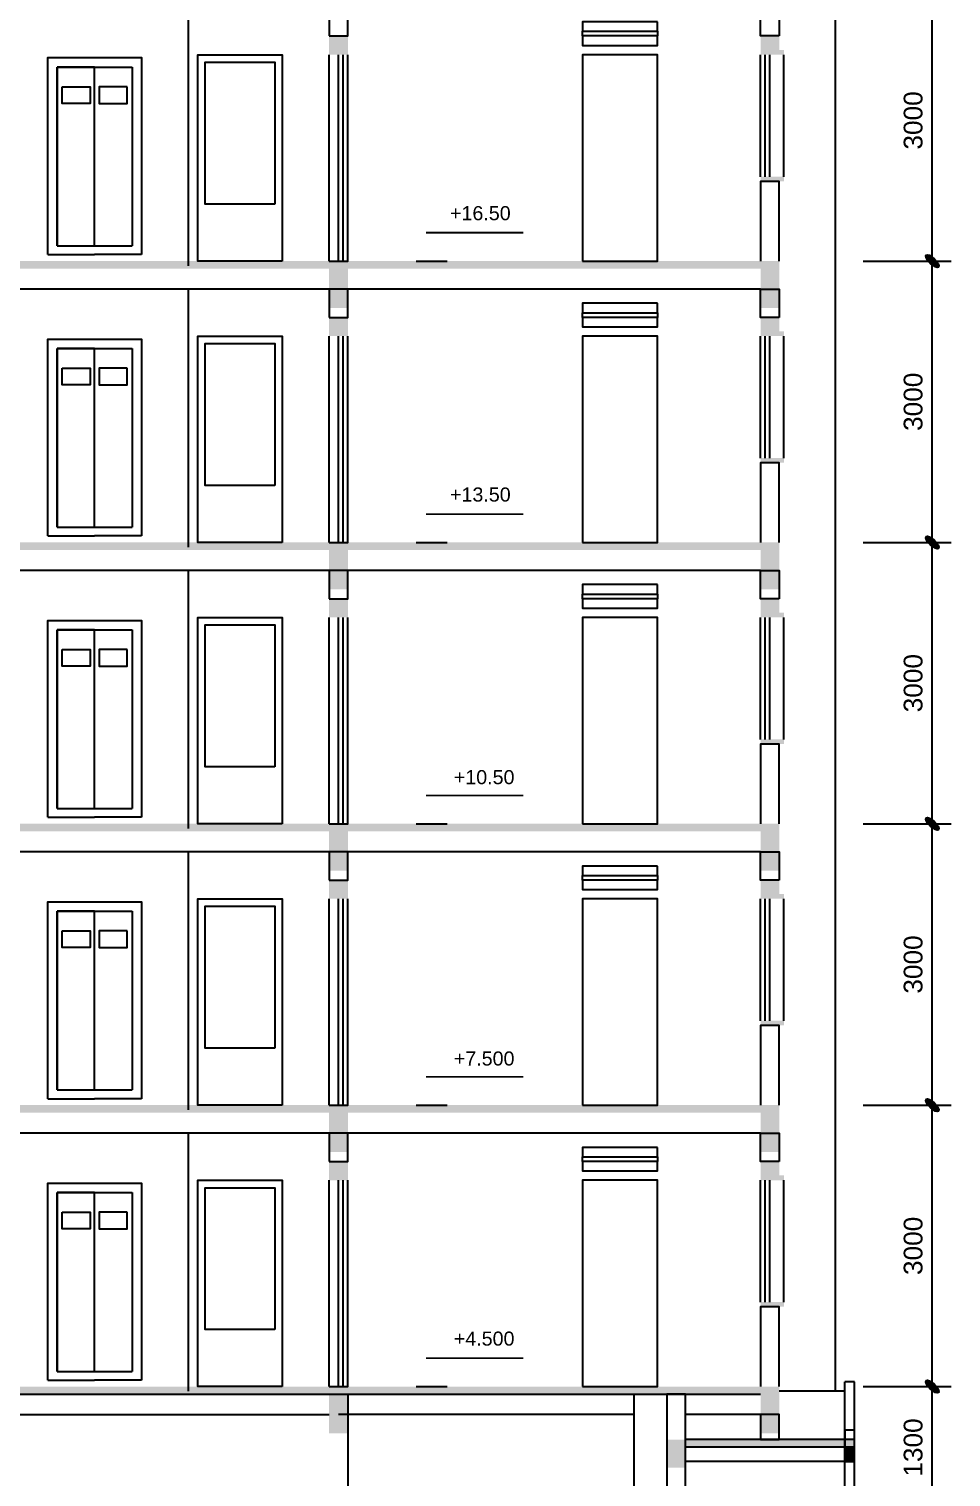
# Model space of a CAD drawing. Extents: x 5324 to 86020, y 1640 to 57560.
# Drawn here: x 48229 to 58060, y 21303 to 36743 of the extents above; entities that cross this region are included whole.
import ezdxf

# ---------------------------------------------------------------- set-up
doc = ezdxf.new("R2010")
doc.units = 0
doc.layers.get('0').update_dxf_attribs({"linetype": 'CONTINUOUS'})
doc.layers.get('DEFPOINTS').update_dxf_attribs({"linetype": 'CONTINUOUS'})
for name, color, linetype in [('BAO', 3, 'CONTINUOUS'), ('CUA', 4, 'CONTINUOUS'), ('DIM', 6, 'CONTINUOUS'), ('MAT_CAT', 5, 'CONTINUOUS'), ('mc1', 7, 'CONTINUOUS'), ('TEXT', 7, 'CONTINUOUS'), ('TUONG', 35, 'CONTINUOUS')]:
    doc.layers.add(name, color=color, linetype=linetype)
doc.styles.add('DIM', font='VHELVEN.TTF')
doc.styles.add('VNI-HELVE', font='VHELVEN.TTF')
doc.dimstyles.new('DIM100S', dxfattribs={"dimtxt": 200, "dimasz": 130, "dimexe": 200, "dimexo": 0, "dimgap": 100, "dimtad": 1, "dimdec": 0, "dimrnd": 50, "dimzin": 0, "dimdsep": 46, "dimtxsty": 'VNI-HELVE', "dimblk1": 'ARCHTICK', "dimblk2": 'ARCHTICK', "dimsah": 1, "dimcen": 0, "dimclrd": 6, "dimclre": 6, "dimclrt": 6, "dimadec": 0, "dimazin": 0, "dimtfac": 1, "dimtdec": 0, "dimtofl": 0, "dimtmove": 0, "dimatfit": 3, "dimfxl": 0, "dimtolj": 1, "dimtzin": 0, "dimarcsym": 0})

# ---------------------------------------------------------------- blocks, each defined once
blk = doc.blocks.new('_ArchTick')
h = blk.add_hatch(color=256)
edge = h.paths.add_edge_path()
edge.add_ellipse((0, 0), major_axis=(0.5, 0.5), ratio=0.348148, start_angle=0, end_angle=360)
blk.add_ellipse((0, 0), major_axis=(0.5, 0.5), ratio=0.348148)
blk = doc.blocks.new('*D43')
at = {"color": 6, "linetype": 'ByBlock'}
for p, q in [((57122, 34268), (58060, 34268)), ((57860, 31268), (57860, 34268)), ((57122, 31268), (58060, 31268))]:
    blk.add_line(p, q, dxfattribs=at)
at = {"layer": 'DEFPOINTS', "color": 0, "linetype": 'ByBlock'}
for p in [(57122, 34268), (57860, 34268), (57122, 31268)]:
    blk.add_point(p, dxfattribs=at)
at = {"color": 6, "linetype": 'ByBlock', "xscale": 130, "yscale": 130, "zscale": 130}
for p, rotation in [((57860, 34268), 90), ((57860, 31268), 270)]:
    blk.add_blockref('_ArchTick', p, dxfattribs=dict(at, rotation=rotation))
at = {"color": 6, "linetype": 'ByBlock', "insert": (57657, 32768), "char_height": 200, "attachment_point": 5, "rotation": 90, "style": 'VNI-HELVE'}
blk.add_mtext('\\A1;3000', dxfattribs=at)
blk = doc.blocks.new('*D44')
at = {"color": 6, "linetype": 'ByBlock'}
for p, q in [((57122, 25268), (58060, 25268)), ((57860, 22268), (57860, 25268)), ((57122, 22268), (58060, 22268))]:
    blk.add_line(p, q, dxfattribs=at)
at = {"layer": 'DEFPOINTS', "color": 0, "linetype": 'ByBlock'}
for p in [(57122, 25268), (57860, 25268), (57122, 22268)]:
    blk.add_point(p, dxfattribs=at)
at = {"color": 6, "linetype": 'ByBlock', "xscale": 130, "yscale": 130, "zscale": 130}
for p, rotation in [((57860, 25268), 90), ((57860, 22268), 270)]:
    blk.add_blockref('_ArchTick', p, dxfattribs=dict(at, rotation=rotation))
at = {"color": 6, "linetype": 'ByBlock', "insert": (57657, 23768), "char_height": 200, "attachment_point": 5, "rotation": 90, "style": 'VNI-HELVE'}
blk.add_mtext('\\A1;3000', dxfattribs=at)
blk = doc.blocks.new('*D60')
at = {"color": 6, "linetype": 'ByBlock'}
for p, q in [((57122, 22268), (58060, 22268)), ((57860, 20968), (57860, 22268)), ((57122, 20968), (58060, 20968))]:
    blk.add_line(p, q, dxfattribs=at)
at = {"layer": 'DEFPOINTS', "color": 0, "linetype": 'ByBlock'}
for p in [(57122, 22268), (57860, 22268), (57122, 20968)]:
    blk.add_point(p, dxfattribs=at)
at = {"color": 6, "linetype": 'ByBlock', "xscale": 130, "yscale": 130, "zscale": 130}
for p, rotation in [((57860, 22268), 90), ((57860, 20968), 270)]:
    blk.add_blockref('_ArchTick', p, dxfattribs=dict(at, rotation=rotation))
at = {"color": 6, "linetype": 'ByBlock', "insert": (57657, 21618), "char_height": 200, "attachment_point": 5, "rotation": 90, "style": 'VNI-HELVE'}
blk.add_mtext('\\A1;1300', dxfattribs=at)
blk = doc.blocks.new('*D61')
at = {"color": 6, "linetype": 'ByBlock'}
for p, q in [((57122, 31268), (58060, 31268)), ((57860, 28268), (57860, 31268)), ((57122, 28268), (58060, 28268))]:
    blk.add_line(p, q, dxfattribs=at)
at = {"layer": 'DEFPOINTS', "color": 0, "linetype": 'ByBlock'}
for p in [(57122, 31268), (57860, 31268), (57122, 28268)]:
    blk.add_point(p, dxfattribs=at)
at = {"color": 6, "linetype": 'ByBlock', "xscale": 130, "yscale": 130, "zscale": 130}
for p, rotation in [((57860, 31268), 90), ((57860, 28268), 270)]:
    blk.add_blockref('_ArchTick', p, dxfattribs=dict(at, rotation=rotation))
at = {"color": 6, "linetype": 'ByBlock', "insert": (57657, 29768), "char_height": 200, "attachment_point": 5, "rotation": 90, "style": 'VNI-HELVE'}
blk.add_mtext('\\A1;3000', dxfattribs=at)
blk = doc.blocks.new('*D62')
at = {"color": 6, "linetype": 'ByBlock'}
for p, q in [((57122, 28268), (58060, 28268)), ((57860, 25268), (57860, 28268)), ((57122, 25268), (58060, 25268))]:
    blk.add_line(p, q, dxfattribs=at)
at = {"layer": 'DEFPOINTS', "color": 0, "linetype": 'ByBlock'}
for p in [(57122, 28268), (57860, 28268), (57122, 25268)]:
    blk.add_point(p, dxfattribs=at)
at = {"color": 6, "linetype": 'ByBlock', "xscale": 130, "yscale": 130, "zscale": 130}
for p, rotation in [((57860, 28268), 90), ((57860, 25268), 270)]:
    blk.add_blockref('_ArchTick', p, dxfattribs=dict(at, rotation=rotation))
at = {"color": 6, "linetype": 'ByBlock', "insert": (57657, 26768), "char_height": 200, "attachment_point": 5, "rotation": 90, "style": 'VNI-HELVE'}
blk.add_mtext('\\A1;3000', dxfattribs=at)
blk = doc.blocks.new('*D66')
at = {"color": 6, "linetype": 'ByBlock'}
for p, q in [((57122, 37268), (58060, 37268)), ((57860, 34268), (57860, 37268)), ((57122, 34268), (58060, 34268))]:
    blk.add_line(p, q, dxfattribs=at)
at = {"layer": 'DEFPOINTS', "color": 0, "linetype": 'ByBlock'}
for p in [(57122, 37268), (57860, 37268), (57122, 34268)]:
    blk.add_point(p, dxfattribs=at)
at = {"color": 6, "linetype": 'ByBlock', "xscale": 130, "yscale": 130, "zscale": 130}
for p, rotation in [((57860, 37268), 90), ((57860, 34268), 270)]:
    blk.add_blockref('_ArchTick', p, dxfattribs=dict(at, rotation=rotation))
at = {"color": 6, "linetype": 'ByBlock', "insert": (57657, 35768), "char_height": 200, "attachment_point": 5, "rotation": 90, "style": 'VNI-HELVE'}
blk.add_mtext('\\A1;3000', dxfattribs=at)

msp = doc.modelspace()

# ---------------------------------------------------------------- linework, layer by layer
at = {"layer": 'BAO', "color": 3, "linetype": 'Continuous'}
for p, q in [((56929.2, 20968.4), (56929.2, 22318.4)), ((57029.2, 22318.4), (56929.2, 22318.4)), ((57029.2, 20968.4), (57029.2, 22318.4))]:
    msp.add_line(p, q, dxfattribs=at)
msp.add_lwpolyline([(47829.2, 21968.4), (51429.2, 21968.4)], dxfattribs=at)
for points in [[(56029.2, 21702.5), (56229.2, 21702.5), (56229.2, 21968.4), (56029.2, 21968.4)], [(56929.2, 21468.4), (57029.2, 21468.4), (57029.2, 21802.5), (56929.2, 21802.5)]]:
    msp.add_lwpolyline(points, close=True, dxfattribs=at)
at = {"layer": 'CUA', "color": 4, "linetype": 'ByBlock'}
for p, q in [((48529.2, 36337.4), (48529.2, 34430.2)), ((48529.2, 34430.2), (48529.2, 36337.4)), ((48529.2, 36337.4), (49329.2, 36337.4)), ((48929.2, 36337.4), (48529.2, 36337.4)), ((48929.2, 34430.2), (48929.2, 36337.4)), ((48929.2, 34430.2), (48929.2, 36337.4)), ((48929.2, 36337.4), (49329.2, 36337.4)), ((49329.2, 36337.4), (49329.2, 34430.2)), ((49329.2, 36337.4), (49329.2, 34430.2)), ((48429.2, 34337.4), (48929.2, 34337.4)), ((48529.2, 34430.2), (49329.2, 34430.2)), ((49429.2, 34337.4), (48929.2, 34337.4)), ((48529.2, 33337.4), (48529.2, 31430.2)), ((48529.2, 31430.2), (48529.2, 33337.4)), ((48529.2, 33337.4), (49329.2, 33337.4)), ((48929.2, 33337.4), (48529.2, 33337.4)), ((48929.2, 31430.2), (48929.2, 33337.4)), ((48929.2, 31430.2), (48929.2, 33337.4)), ((48929.2, 33337.4), (49329.2, 33337.4)), ((49329.2, 33337.4), (49329.2, 31430.2)), ((49329.2, 33337.4), (49329.2, 31430.2)), ((48529.2, 31430.2), (49329.2, 31430.2)), ((48429.2, 31337.4), (48929.2, 31337.4)), ((49429.2, 31337.4), (48929.2, 31337.4)), ((48529.2, 30337.4), (48529.2, 28430.2)), ((48529.2, 28430.2), (48529.2, 30337.4)), ((48529.2, 30337.4), (49329.2, 30337.4)), ((48929.2, 30337.4), (48529.2, 30337.4)), ((48929.2, 28430.2), (48929.2, 30337.4)), ((48929.2, 28430.2), (48929.2, 30337.4)), ((48929.2, 30337.4), (49329.2, 30337.4)), ((49329.2, 30337.4), (49329.2, 28430.2)), ((49329.2, 30337.4), (49329.2, 28430.2)), ((48529.2, 28430.2), (49329.2, 28430.2)), ((48429.2, 28337.4), (48929.2, 28337.4)), ((49429.2, 28337.4), (48929.2, 28337.4)), ((48529.2, 27337.4), (48529.2, 25430.2)), ((48529.2, 25430.2), (48529.2, 27337.4)), ((48529.2, 27337.4), (49329.2, 27337.4)), ((48929.2, 27337.4), (48529.2, 27337.4)), ((48929.2, 25430.2), (48929.2, 27337.4)), ((48929.2, 25430.2), (48929.2, 27337.4)), ((48929.2, 27337.4), (49329.2, 27337.4)), ((49329.2, 27337.4), (49329.2, 25430.2)), ((49329.2, 27337.4), (49329.2, 25430.2)), ((48429.2, 25337.4), (48929.2, 25337.4)), ((48529.2, 25430.2), (49329.2, 25430.2)), ((49429.2, 25337.4), (48929.2, 25337.4)), ((48529.2, 24337.4), (48529.2, 22430.2)), ((48529.2, 22430.2), (48529.2, 24337.4)), ((48529.2, 24337.4), (49329.2, 24337.4)), ((48929.2, 24337.4), (48529.2, 24337.4)), ((48929.2, 22430.2), (48929.2, 24337.4)), ((48929.2, 22430.2), (48929.2, 24337.4)), ((48929.2, 24337.4), (49329.2, 24337.4)), ((49329.2, 24337.4), (49329.2, 22430.2)), ((49329.2, 24337.4), (49329.2, 22430.2)), ((48529.2, 22430.2), (49329.2, 22430.2)), ((48429.2, 22337.4), (48929.2, 22337.4)), ((49429.2, 22337.4), (48929.2, 22337.4))]:
    msp.add_line(p, q, dxfattribs=at)
at = {"layer": 'CUA', "color": 4}
for p, q in [((57029.2, 21702.5), (55229.2, 21702.5)), ((57029.2, 21622.5), (55229.2, 21622.5))]:
    msp.add_line(p, q, dxfattribs=at)
at = {"layer": 'CUA', "color": 4, "linetype": 'ByBlock'}
for points in [[(54929.2, 36818.4), (54129.2, 36818.4), (54129.2, 36718.4), (54929.2, 36718.4)], [(54929.2, 36668.4), (54129.2, 36668.4), (54129.2, 36718.4), (54929.2, 36718.4)], [(54929.2, 36668.4), (54129.2, 36668.4), (54129.2, 36568.4), (54929.2, 36568.4)], [(48583, 36126.6), (48880.5, 36126.6), (48880.5, 35948.2), (48583, 35948.2)], [(49275.4, 36126.6), (48977.9, 36126.6), (48977.9, 35948.2), (49275.4, 35948.2)], [(54929.2, 33818.4), (54129.2, 33818.4), (54129.2, 33718.4), (54929.2, 33718.4)], [(54929.2, 33668.4), (54129.2, 33668.4), (54129.2, 33718.4), (54929.2, 33718.4)], [(54929.2, 33668.4), (54129.2, 33668.4), (54129.2, 33568.4), (54929.2, 33568.4)], [(48583, 33126.6), (48880.5, 33126.6), (48880.5, 32948.2), (48583, 32948.2)], [(49275.4, 33126.6), (48977.9, 33126.6), (48977.9, 32948.2), (49275.4, 32948.2)], [(54929.2, 30818.4), (54129.2, 30818.4), (54129.2, 30718.4), (54929.2, 30718.4)], [(54929.2, 30668.4), (54129.2, 30668.4), (54129.2, 30718.4), (54929.2, 30718.4)], [(54929.2, 30668.4), (54129.2, 30668.4), (54129.2, 30568.4), (54929.2, 30568.4)], [(48583, 30126.6), (48880.5, 30126.6), (48880.5, 29948.2), (48583, 29948.2)], [(49275.4, 30126.6), (48977.9, 30126.6), (48977.9, 29948.2), (49275.4, 29948.2)], [(54929.2, 27818.4), (54129.2, 27818.4), (54129.2, 27718.4), (54929.2, 27718.4)], [(54929.2, 27668.4), (54129.2, 27668.4), (54129.2, 27718.4), (54929.2, 27718.4)], [(54929.2, 27668.4), (54129.2, 27668.4), (54129.2, 27568.4), (54929.2, 27568.4)], [(48583, 27126.6), (48880.5, 27126.6), (48880.5, 26948.2), (48583, 26948.2)], [(49275.4, 27126.6), (48977.9, 27126.6), (48977.9, 26948.2), (49275.4, 26948.2)], [(54929.2, 24818.4), (54129.2, 24818.4), (54129.2, 24718.4), (54929.2, 24718.4)], [(54929.2, 24668.4), (54129.2, 24668.4), (54129.2, 24718.4), (54929.2, 24718.4)], [(54929.2, 24668.4), (54129.2, 24668.4), (54129.2, 24568.4), (54929.2, 24568.4)], [(48583, 24126.6), (48880.5, 24126.6), (48880.5, 23948.2), (48583, 23948.2)], [(49275.4, 24126.6), (48977.9, 24126.6), (48977.9, 23948.2), (49275.4, 23948.2)]]:
    msp.add_lwpolyline(points, close=True, dxfattribs=at)
at = {"layer": 'CUA', "color": 3, "linetype": 'Continuous'}
for points in [[(50929.2, 34268.4), (50029.2, 34268.4), (50029.2, 36468.4), (50929.2, 36468.4)], [(54129.2, 34268.4), (54929.2, 34268.4), (54929.2, 36468.4), (54129.2, 36468.4)], [(50929.2, 31268.4), (50029.2, 31268.4), (50029.2, 33468.4), (50929.2, 33468.4)], [(54129.2, 31268.4), (54929.2, 31268.4), (54929.2, 33468.4), (54129.2, 33468.4)], [(50929.2, 28268.4), (50029.2, 28268.4), (50029.2, 30468.4), (50929.2, 30468.4)], [(54129.2, 28268.4), (54929.2, 28268.4), (54929.2, 30468.4), (54129.2, 30468.4)], [(50929.2, 25268.4), (50029.2, 25268.4), (50029.2, 27468.4), (50929.2, 27468.4)], [(54129.2, 25268.4), (54929.2, 25268.4), (54929.2, 27468.4), (54129.2, 27468.4)], [(50929.2, 22268.4), (50029.2, 22268.4), (50029.2, 24468.4), (50929.2, 24468.4)], [(54129.2, 22268.4), (54929.2, 22268.4), (54929.2, 24468.4), (54129.2, 24468.4)]]:
    msp.add_lwpolyline(points, close=True, dxfattribs=at)
for points in [[(48429.2, 34337.4), (48429.2, 36437.4), (49429.2, 36437.4), (49429.2, 34337.4)], [(48429.2, 31337.4), (48429.2, 33437.4), (49429.2, 33437.4), (49429.2, 31337.4)], [(48429.2, 28337.4), (48429.2, 30437.4), (49429.2, 30437.4), (49429.2, 28337.4)], [(48429.2, 25337.4), (48429.2, 27437.4), (49429.2, 27437.4), (49429.2, 25337.4)], [(48429.2, 22337.4), (48429.2, 24437.4), (49429.2, 24437.4), (49429.2, 22337.4)]]:
    msp.add_lwpolyline(points, dxfattribs=at)
at = {"layer": 'MAT_CAT', "color": 5, "linetype": 'Continuous'}
msp.add_lwpolyline([(36829.2, 22188.4), (56029.2, 22188.4)], dxfattribs=at)
for points in [[(51429.2, 28268.4), (51629.2, 28268.4), (51429.2, 27768.4), (51629.2, 27768.4)], [(56029.2, 28268.4), (56229.2, 28268.4), (56029.2, 27768.4), (56229.2, 27768.4)], [(51429.2, 27668.4), (51629.2, 27668.4), (51429.2, 27468.4), (51629.2, 27468.4)], [(56229.2, 27668.4), (56029.2, 27668.4), (56229.2, 27468.4), (56029.2, 27468.4)]]:
    msp.add_solid(points, dxfattribs=at)
at = {"layer": 'mc1', "color": 4, "linetype": 'ByBlock'}
for p, q in [((51529.2, 34268.4), (51529.2, 36468.4)), ((51579.2, 34268.4), (51579.2, 36468.4)), ((56029.2, 35168.4), (56029.2, 36468.4)), ((56079.2, 35168.4), (56079.2, 36468.4)), ((56129.2, 35168.4), (56129.2, 36468.4)), ((51529.2, 31268.4), (51529.2, 33468.4)), ((51579.2, 31268.4), (51579.2, 33468.4)), ((56029.2, 32168.4), (56029.2, 33468.4)), ((56079.2, 32168.4), (56079.2, 33468.4)), ((56129.2, 32168.4), (56129.2, 33468.4)), ((51529.2, 28268.4), (51529.2, 30468.4)), ((51579.2, 28268.4), (51579.2, 30468.4)), ((56029.2, 29168.4), (56029.2, 30468.4)), ((56079.2, 29168.4), (56079.2, 30468.4)), ((56129.2, 29168.4), (56129.2, 30468.4)), ((51529.2, 25268.4), (51529.2, 27468.4)), ((51579.2, 25268.4), (51579.2, 27468.4)), ((56029.2, 26168.4), (56029.2, 27468.4)), ((56079.2, 26168.4), (56079.2, 27468.4)), ((56129.2, 26168.4), (56129.2, 27468.4)), ((51529.2, 22268.4), (51529.2, 24468.4)), ((51579.2, 22268.4), (51579.2, 24468.4)), ((56029.2, 23168.4), (56029.2, 24468.4)), ((56079.2, 23168.4), (56079.2, 24468.4)), ((56129.2, 23168.4), (56129.2, 24468.4))]:
    msp.add_line(p, q, dxfattribs=at)
for points in [[(50849.2, 34875.4), (50109.2, 34875.4), (50109.2, 36388.4), (50849.2, 36388.4)], [(50849.2, 31875.4), (50109.2, 31875.4), (50109.2, 33388.4), (50849.2, 33388.4)], [(50849.2, 28875.4), (50109.2, 28875.4), (50109.2, 30388.4), (50849.2, 30388.4)], [(50849.2, 25875.4), (50109.2, 25875.4), (50109.2, 27388.4), (50849.2, 27388.4)], [(50849.2, 22875.4), (50109.2, 22875.4), (50109.2, 24388.4), (50849.2, 24388.4)]]:
    msp.add_lwpolyline(points, close=True, dxfattribs=at)
at = {"layer": 'mc1', "color": 5, "linetype": 'ByBlock'}
for points in [[(51429.2, 34268.4), (51429.2, 34268.4), (51629.2, 34268.4), (51629.2, 34268.4)], [(51429.2, 34268.4), (51429.2, 34268.4), (51629.2, 34268.4), (51629.2, 34268.4)], [(51429.2, 31268.4), (51429.2, 31268.4), (51629.2, 31268.4), (51629.2, 31268.4)], [(51429.2, 31268.4), (51429.2, 31268.4), (51629.2, 31268.4), (51629.2, 31268.4)], [(51429.2, 28268.4), (51429.2, 28268.4), (51629.2, 28268.4), (51629.2, 28268.4)], [(51429.2, 28268.4), (51429.2, 28268.4), (51629.2, 28268.4), (51629.2, 28268.4)], [(51429.2, 25268.4), (51429.2, 25268.4), (51629.2, 25268.4), (51629.2, 25268.4)], [(51429.2, 25268.4), (51429.2, 25268.4), (51629.2, 25268.4), (51629.2, 25268.4)], [(51429.2, 22268.4), (51429.2, 22268.4), (51629.2, 22268.4), (51629.2, 22268.4)], [(51429.2, 22268.4), (51429.2, 22268.4), (51629.2, 22268.4), (51629.2, 22268.4)]]:
    msp.add_lwpolyline(points, dxfattribs=at)
for points in [[(51429.2, 36668.4), (51629.2, 36668.4), (51429.2, 36468.4), (51629.2, 36468.4)], [(56229.2, 36668.4), (56029.2, 36668.4), (56229.2, 36468.4), (56029.2, 36468.4)], [(56279.2, 36518.4), (56279.2, 36468.4), (56029.2, 36518.4), (56029.2, 36468.4)], [(56279.2, 35168.4), (56279.2, 35118.4), (56029.2, 35168.4), (56029.2, 35118.4)], [(42429.2, 34188.4), (42429.2, 34268.4), (51429.2, 34188.4), (51429.2, 34268.4)], [(51429.2, 34268.4), (51629.2, 34268.4), (51429.2, 33968.4), (51629.2, 33968.4)], [(51429.2, 34268.4), (51629.2, 34268.4), (51429.2, 33968.4), (51629.2, 33968.4)], [(51429.2, 34268.4), (51629.2, 34268.4), (51429.2, 33768.4), (51629.2, 33768.4)], [(51429.2, 34268.4), (51629.2, 34268.4), (51429.2, 33768.4), (51629.2, 33768.4)], [(56029.2, 34268.4), (51629.2, 34268.4), (56029.2, 34188.4), (51629.2, 34188.4)], [(56029.2, 34268.4), (51629.2, 34268.4), (56029.2, 34188.4), (51629.2, 34188.4)], [(56029.2, 34268.4), (56229.2, 34268.4), (56029.2, 33968.4), (56229.2, 33968.4)], [(56229.2, 34268.4), (56029.2, 34268.4), (56229.2, 33968.4), (56029.2, 33968.4)], [(56229.2, 34268.4), (56029.2, 34268.4), (56229.2, 33768.4), (56029.2, 33768.4)], [(56029.2, 34268.4), (56229.2, 34268.4), (56029.2, 33768.4), (56229.2, 33768.4)], [(51429.2, 33668.4), (51629.2, 33668.4), (51429.2, 33468.4), (51629.2, 33468.4)], [(56229.2, 33668.4), (56029.2, 33668.4), (56229.2, 33468.4), (56029.2, 33468.4)], [(56279.2, 33518.4), (56279.2, 33468.4), (56029.2, 33518.4), (56029.2, 33468.4)], [(56279.2, 32168.4), (56279.2, 32118.4), (56029.2, 32168.4), (56029.2, 32118.4)], [(42429.2, 31188.4), (42429.2, 31268.4), (51429.2, 31188.4), (51429.2, 31268.4)], [(51429.2, 31268.4), (51629.2, 31268.4), (51429.2, 30968.4), (51629.2, 30968.4)], [(51429.2, 31268.4), (51629.2, 31268.4), (51429.2, 30968.4), (51629.2, 30968.4)], [(51429.2, 31268.4), (51629.2, 31268.4), (51429.2, 30768.4), (51629.2, 30768.4)], [(51429.2, 31268.4), (51629.2, 31268.4), (51429.2, 30768.4), (51629.2, 30768.4)], [(56029.2, 31268.4), (51629.2, 31268.4), (56029.2, 31188.4), (51629.2, 31188.4)], [(56029.2, 31268.4), (51629.2, 31268.4), (56029.2, 31188.4), (51629.2, 31188.4)], [(56029.2, 31268.4), (56229.2, 31268.4), (56029.2, 30968.4), (56229.2, 30968.4)], [(56229.2, 31268.4), (56029.2, 31268.4), (56229.2, 30968.4), (56029.2, 30968.4)], [(56229.2, 31268.4), (56029.2, 31268.4), (56229.2, 30768.4), (56029.2, 30768.4)], [(56029.2, 31268.4), (56229.2, 31268.4), (56029.2, 30768.4), (56229.2, 30768.4)], [(51429.2, 30668.4), (51629.2, 30668.4), (51429.2, 30468.4), (51629.2, 30468.4)], [(56229.2, 30668.4), (56029.2, 30668.4), (56229.2, 30468.4), (56029.2, 30468.4)], [(56279.2, 30518.4), (56279.2, 30468.4), (56029.2, 30518.4), (56029.2, 30468.4)], [(56279.2, 29168.4), (56279.2, 29118.4), (56029.2, 29168.4), (56029.2, 29118.4)], [(42429.2, 28188.4), (42429.2, 28268.4), (51429.2, 28188.4), (51429.2, 28268.4)], [(51429.2, 28268.4), (51629.2, 28268.4), (51429.2, 27768.4), (51629.2, 27768.4)], [(51429.2, 28268.4), (51629.2, 28268.4), (51429.2, 27968.4), (51629.2, 27968.4)], [(51429.2, 28268.4), (51629.2, 28268.4), (51429.2, 27968.4), (51629.2, 27968.4)], [(56029.2, 28268.4), (51629.2, 28268.4), (56029.2, 28188.4), (51629.2, 28188.4)], [(56029.2, 28268.4), (51629.2, 28268.4), (56029.2, 28188.4), (51629.2, 28188.4)], [(56229.2, 28268.4), (56029.2, 28268.4), (56229.2, 27768.4), (56029.2, 27768.4)], [(56029.2, 28268.4), (56229.2, 28268.4), (56029.2, 27968.4), (56229.2, 27968.4)], [(56229.2, 28268.4), (56029.2, 28268.4), (56229.2, 27968.4), (56029.2, 27968.4)], [(56279.2, 27518.4), (56279.2, 27468.4), (56029.2, 27518.4), (56029.2, 27468.4)], [(56279.2, 26168.4), (56279.2, 26118.4), (56029.2, 26168.4), (56029.2, 26118.4)], [(42429.2, 25188.4), (42429.2, 25268.4), (51429.2, 25188.4), (51429.2, 25268.4)], [(51429.2, 25268.4), (51629.2, 25268.4), (51429.2, 24968.4), (51629.2, 24968.4)], [(51429.2, 25268.4), (51629.2, 25268.4), (51429.2, 24968.4), (51629.2, 24968.4)], [(51429.2, 25268.4), (51629.2, 25268.4), (51429.2, 24768.4), (51629.2, 24768.4)], [(51429.2, 25268.4), (51629.2, 25268.4), (51429.2, 24768.4), (51629.2, 24768.4)], [(56029.2, 25268.4), (51629.2, 25268.4), (56029.2, 25188.4), (51629.2, 25188.4)], [(56029.2, 25268.4), (51629.2, 25268.4), (56029.2, 25188.4), (51629.2, 25188.4)], [(56029.2, 25268.4), (56229.2, 25268.4), (56029.2, 24968.4), (56229.2, 24968.4)], [(56229.2, 25268.4), (56029.2, 25268.4), (56229.2, 24968.4), (56029.2, 24968.4)], [(56229.2, 25268.4), (56029.2, 25268.4), (56229.2, 24768.4), (56029.2, 24768.4)], [(56029.2, 25268.4), (56229.2, 25268.4), (56029.2, 24768.4), (56229.2, 24768.4)], [(51429.2, 24668.4), (51629.2, 24668.4), (51429.2, 24468.4), (51629.2, 24468.4)], [(56229.2, 24668.4), (56029.2, 24668.4), (56229.2, 24468.4), (56029.2, 24468.4)], [(56279.2, 24518.4), (56279.2, 24468.4), (56029.2, 24518.4), (56029.2, 24468.4)], [(56279.2, 23168.4), (56279.2, 23118.4), (56029.2, 23168.4), (56029.2, 23118.4)], [(42429.2, 22188.4), (42429.2, 22268.4), (51429.2, 22188.4), (51429.2, 22268.4)], [(42429.2, 22188.4), (42429.2, 22268.4), (51429.2, 22188.4), (51429.2, 22268.4)], [(51429.2, 22268.4), (51629.2, 22268.4), (51429.2, 21768.4), (51629.2, 21768.4)], [(51429.2, 22268.4), (51629.2, 22268.4), (51429.2, 21768.4), (51629.2, 21768.4)], [(51429.2, 22268.4), (51629.2, 22268.4), (51429.2, 21968.4), (51629.2, 21968.4)], [(51429.2, 22268.4), (51629.2, 22268.4), (51429.2, 21968.4), (51629.2, 21968.4)], [(56029.2, 22268.4), (51629.2, 22268.4), (56029.2, 22188.4), (51629.2, 22188.4)], [(56029.2, 22268.4), (51629.2, 22268.4), (56029.2, 22188.4), (51629.2, 22188.4)], [(56229.2, 22268.4), (56029.2, 22268.4), (56229.2, 21768.4), (56029.2, 21768.4)], [(56029.2, 22268.4), (56229.2, 22268.4), (56029.2, 21768.4), (56229.2, 21768.4)], [(56029.2, 22268.4), (56229.2, 22268.4), (56029.2, 21968.4), (56229.2, 21968.4)], [(56229.2, 22268.4), (56029.2, 22268.4), (56229.2, 21968.4), (56029.2, 21968.4)], [(55029.2, 21702.5), (55229.2, 21702.5), (55029.2, 21402.5), (55229.2, 21402.5)], [(55229.2, 21702.5), (55229.2, 21622.5), (57029.2, 21702.5), (57029.2, 21622.5)], [(56929.2, 21622.5), (57029.2, 21622.5), (56929.2, 21468.4), (57029.2, 21468.4)]]:
    msp.add_solid(points, dxfattribs=at)
at = {"layer": 'TEXT'}
for p, q in [((52357.1, 34268.4), (52686.5, 34268.4)), ((52357.1, 31268.4), (52686.5, 31268.4)), ((52357.1, 28268.4), (52686.5, 28268.4)), ((52357.1, 25268.4), (52686.5, 25268.4)), ((52357.1, 22268.4), (52686.5, 22268.4))]:
    msp.add_line(p, q, dxfattribs=at)
for points in [[(52517, 34268.4, 0, 150, 0), (52517, 34418.4, 0, 0, 0), (52517, 34608.9, 20, 20, 0)], [(52517, 31268.4, 0, 150, 0), (52517, 31418.4, 0, 0, 0), (52517, 31608.9, 20, 20, 0)], [(52517, 28268.4, 0, 150, 0), (52517, 28418.4, 0, 0, 0), (52517, 28608.9, 20, 20, 0)], [(52517, 25268.4, 0, 150, 0), (52517, 25418.4, 0, 0, 0), (52517, 25608.9, 20, 20, 0)], [(52517, 22268.4, 0, 150, 0), (52517, 22418.4, 0, 0, 0), (52517, 22608.9, 20, 20, 0)]]:
    msp.add_lwpolyline(points, format="xyseb", dxfattribs=at)
at = {"layer": 'TEXT', "const_width": 20}
for points in [[(52461.2, 34570.4), (53499.9, 34570.4)], [(52461.2, 31570.4), (53499.9, 31570.4)], [(52461.2, 28570.4), (53499.9, 28570.4)], [(52461.2, 25570.4), (53499.9, 25570.4)], [(52461.2, 22570.4), (53499.9, 22570.4)]]:
    msp.add_lwpolyline(points, dxfattribs=at)
at = {"layer": 'TUONG', "color": 3, "linetype": 'ByBlock'}
for p, q in [((56829.2, 22218.4), (56829.2, 51125.3)), ((49929.2, 34218.4), (49929.2, 36968.4)), ((51429.2, 34268.4), (51429.2, 36468.4)), ((51629.2, 34268.4), (51629.2, 36468.4)), ((56279.2, 35168.4), (56279.2, 36468.4)), ((51429.2, 33968.4), (48029.2, 33968.4)), ((51429.2, 33968.4), (48029.2, 33968.4)), ((51429.2, 33968.4), (48029.2, 33968.4)), ((49929.2, 31218.4), (49929.2, 33968.4)), ((56029.2, 33968.4), (51529.2, 33968.4)), ((56029.2, 33968.4), (51529.2, 33968.4)), ((56029.2, 33968.4), (51529.2, 33968.4)), ((51429.2, 31268.4), (51429.2, 33468.4)), ((51629.2, 31268.4), (51629.2, 33468.4)), ((56279.2, 32168.4), (56279.2, 33468.4)), ((51429.2, 30968.4), (48029.2, 30968.4)), ((51429.2, 30968.4), (48029.2, 30968.4)), ((51429.2, 30968.4), (48029.2, 30968.4)), ((49929.2, 28218.4), (49929.2, 30968.4)), ((56029.2, 30968.4), (51529.2, 30968.4)), ((56029.2, 30968.4), (51529.2, 30968.4)), ((56029.2, 30968.4), (51529.2, 30968.4)), ((51429.2, 28268.4), (51429.2, 30468.4)), ((51629.2, 28268.4), (51629.2, 30468.4)), ((56279.2, 29168.4), (56279.2, 30468.4)), ((51429.2, 27968.4), (48029.2, 27968.4)), ((51429.2, 27968.4), (48029.2, 27968.4)), ((49929.2, 25218.4), (49929.2, 27968.4)), ((56029.2, 27968.4), (51529.2, 27968.4)), ((56029.2, 27968.4), (51529.2, 27968.4)), ((51429.2, 25268.4), (51429.2, 27468.4)), ((51629.2, 25268.4), (51629.2, 27468.4)), ((56279.2, 26168.4), (56279.2, 27468.4)), ((51429.2, 24968.4), (48029.2, 24968.4)), ((51429.2, 24968.4), (48029.2, 24968.4)), ((49929.2, 22218.4), (49929.2, 24968.4)), ((56029.2, 24968.4), (51529.2, 24968.4)), ((56029.2, 24968.4), (51529.2, 24968.4)), ((51429.2, 22268.4), (51429.2, 24468.4)), ((51629.2, 22268.4), (51629.2, 24468.4)), ((56279.2, 23168.4), (56279.2, 24468.4)), ((51629.2, 22188.4), (51629.2, 17768.4)), ((54676.8, 22188.4), (54676.8, 17768.4)), ((54676.8, 21968.4), (51529.2, 21968.4)), ((56029.2, 21968.4), (55229.2, 21968.4))]:
    msp.add_line(p, q, dxfattribs=at)
at = {"layer": 'TUONG', "color": 3}
for p, q in [((56929.2, 22218.4), (56229.2, 22218.4)), ((57029.2, 21468.4), (55229.2, 21468.4))]:
    msp.add_line(p, q, dxfattribs=at)
at = {"layer": 'TUONG', "color": 3, "linetype": 'ByBlock'}
for points in [[(51429.2, 36668.4), (51629.2, 36668.4), (51629.2, 36968.4), (51429.2, 36968.4)], [(56229.2, 36668.4), (56029.2, 36668.4), (56029.2, 36968.4), (56229.2, 36968.4)], [(51429.2, 33668.4), (51629.2, 33668.4), (51629.2, 33968.4), (51429.2, 33968.4)], [(51429.2, 30668.4), (51629.2, 30668.4), (51629.2, 30968.4), (51429.2, 30968.4)], [(51429.2, 27668.4), (51629.2, 27668.4), (51629.2, 27968.4), (51429.2, 27968.4)], [(51429.2, 24668.4), (51629.2, 24668.4), (51629.2, 24968.4), (51429.2, 24968.4)], [(56229.2, 24668.4), (56029.2, 24668.4), (56029.2, 24968.4), (56229.2, 24968.4)], [(55029.2, 20818.4), (55229.2, 20818.4), (55229.2, 22188.4), (55029.2, 22188.4)]]:
    msp.add_lwpolyline(points, close=True, dxfattribs=at)
for points in [[(56229.2, 34268.4), (56229.2, 35118.4), (56029.2, 35118.4), (56029.2, 34268.4)], [(56229.2, 31268.4), (56229.2, 32118.4), (56029.2, 32118.4), (56029.2, 31268.4)], [(56229.2, 28268.4), (56229.2, 29118.4), (56029.2, 29118.4), (56029.2, 28268.4)], [(56229.2, 25268.4), (56229.2, 26118.4), (56029.2, 26118.4), (56029.2, 25268.4)], [(56229.2, 22268.4), (56229.2, 23118.4), (56029.2, 23118.4), (56029.2, 22268.4)]]:
    msp.add_lwpolyline(points, dxfattribs=at)
at = {"layer": 'TUONG', "color": 3, "linetype": 'Continuous'}
for points in [[(56229.2, 33668.4), (56029.2, 33668.4), (56029.2, 33968.4), (56229.2, 33968.4)], [(56229.2, 30668.4), (56029.2, 30668.4), (56029.2, 30968.4), (56229.2, 30968.4)], [(56229.2, 27668.4), (56029.2, 27668.4), (56029.2, 27968.4), (56229.2, 27968.4)]]:
    msp.add_lwpolyline(points, close=True, dxfattribs=at)

# ---------------------------------------------------------------- texts
at = {"layer": 'TEXT', "color": 7, "style": 'DIM'}
for tag, p in [('+16.50', (52718.6, 34704.4)), ('+13.50', (52718.6, 31704.4)), ('+10.50', (52759, 28691)), ('+7.500', (52759, 25691)), ('+4.500', (52759, 22704.4))]:
    msp.add_attdef(tag, p, '', height=150, dxfattribs=at)

# ---------------------------------------------------------------- dimensions: what is measured, and where the dimension line sits
at = {"layer": 'DIM', "color": 6, "linetype": 'ByBlock'}
for base, p1, p2, picture, middle in [((57860.2, 37268.4), (57122.4, 34268.4), (57122.4, 37268.4), '*D66', (57657.4, 35768.4)), ((57860.2, 34268.4), (57122.4, 31268.4), (57122.4, 34268.4), '*D43', (57657.4, 32768.4)), ((57860.2, 31268.4), (57122.4, 28268.4), (57122.4, 31268.4), '*D61', (57657.4, 29768.4)), ((57860.2, 28268.4), (57122.4, 25268.4), (57122.4, 28268.4), '*D62', (57657.4, 26768.4)), ((57860.2, 25268.4), (57122.4, 22268.4), (57122.4, 25268.4), '*D44', (57657.4, 23768.4)), ((57860.2, 22268.4), (57122.4, 20968.4), (57122.4, 22268.4), '*D60', (57657.4, 21618.4))]:
    dim = msp.add_linear_dim(base=base, p1=p1, p2=p2, angle=90, dimstyle='DIM100S', dxfattribs=at)
    dim.commit()
    dim.dimension.update_dxf_attribs({"geometry": picture, "text_midpoint": middle})

doc.saveas('drawing.dxf')
